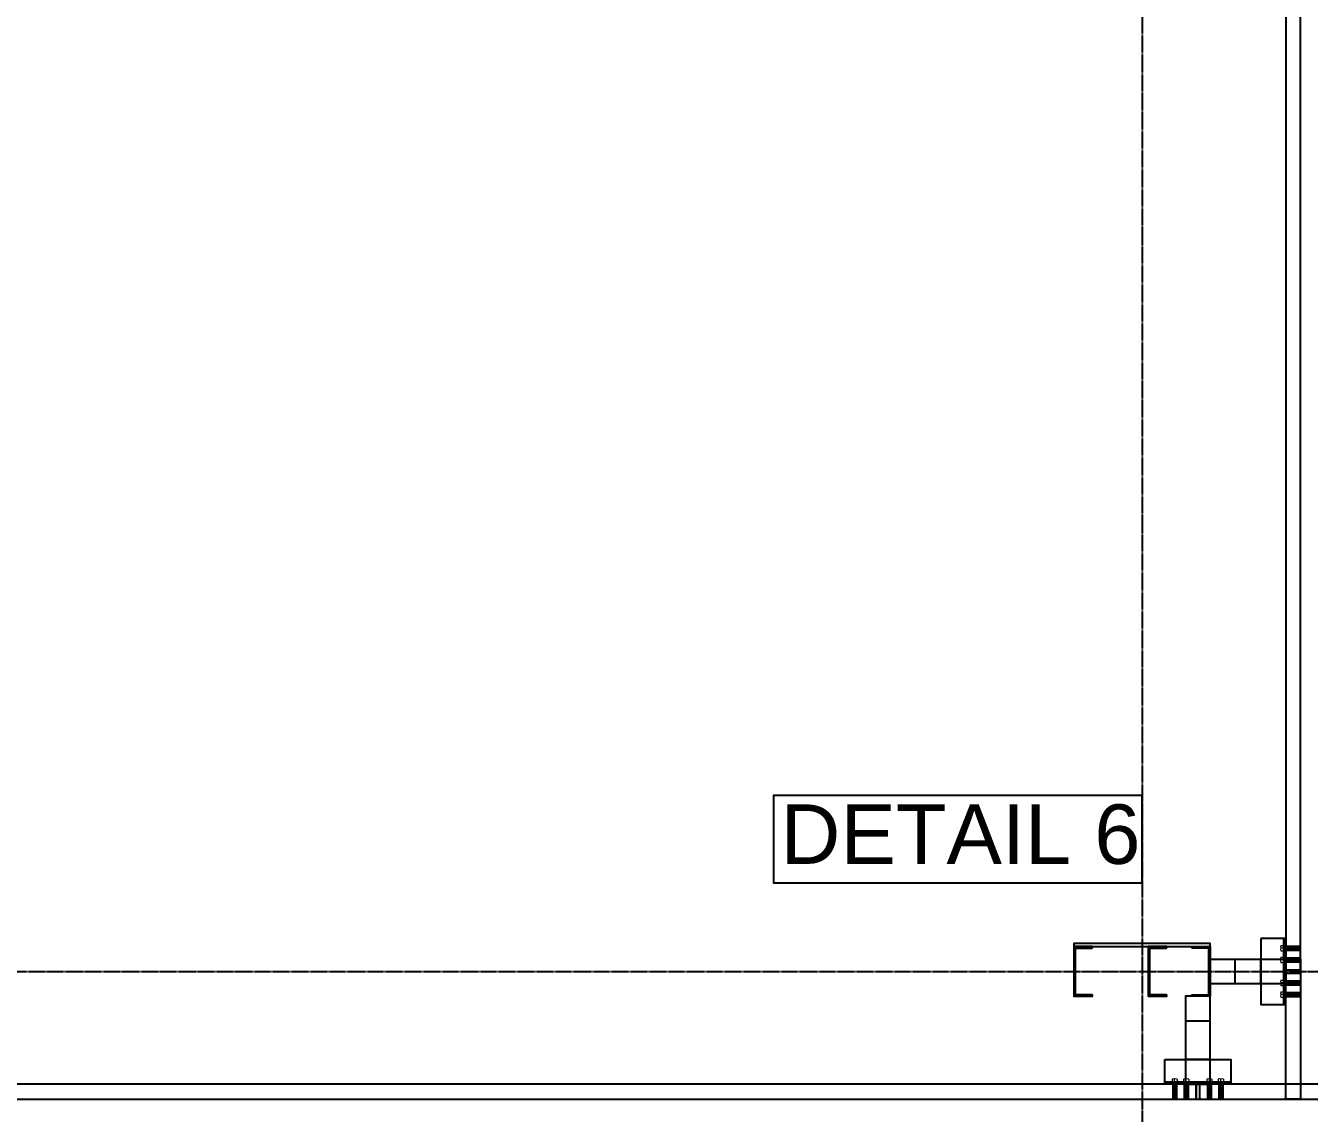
# Model space of a CAD drawing. Header units: millimetres. Extents: x 3470347 to 5996549, y -3470518 to 17149644.
# Drawn here: x 5006496 to 5011676, y 6777180 to 6781568 of the extents above; entities that cross this region are included whole.
import ezdxf
from ezdxf.enums import TextEntityAlignment as Align

# ---------------------------------------------------------------- set-up
doc = ezdxf.new("R2010")
doc.units = ezdxf.units.MM
doc.header["$MEASUREMENT"] = 0
doc.linetypes.add('CENTERX2', pattern=[4, 2.5, -0.5, 0.5, -0.5])
doc.linetypes.add('Continous', pattern=[0])
doc.layers.get('0').update_dxf_attribs({"linetype": 'CONTINUOUS', "lineweight": 25})
doc.layers.add('5', color=3, linetype='CONTINUOUS')
doc.layers.add('lintel', color=2, linetype='CONTINUOUS')
doc.layers.add('6 TEXT', color=7, linetype='CONTINUOUS', lineweight=25)
doc.layers.add('channnel', color=2, linetype='CONTINUOUS', lineweight=15)
doc.layers.add('rFOUNDATION', color=7, linetype='Continous', lineweight=15, true_color=0xd26722)
doc.styles.add('TITLE', font='arial.ttf')

msp = doc.modelspace()

# ---------------------------------------------------------------- hatches: boundary and pattern name
at = {"layer": '6 TEXT', "linetype": 'ByBlock'}
h = msp.add_hatch(color=8, dxfattribs=at)
h.dxf.hatch_style = 1
h.paths.add_polyline_path([(5010732.08, 6777846.67), (5010798.08, 6777846.67, 0.4142136), (5010801.08, 6777849.67), (5010801.08, 6777852.67), (5010726.08, 6777852.67), (5010726.08, 6777652.67), (5010801.08, 6777652.67), (5010801.08, 6777655.67, 0.4142136), (5010798.08, 6777658.67), (5010732.08, 6777658.67)])
h = msp.add_hatch(color=8, dxfattribs=at)
h.dxf.hatch_style = 1
h.paths.add_polyline_path([(5011032.08, 6777846.67), (5011098.08, 6777846.67, 0.4142136), (5011101.08, 6777849.67), (5011101.08, 6777852.67), (5011026.08, 6777852.67), (5011026.08, 6777652.67), (5011101.08, 6777652.67), (5011101.08, 6777655.67, 0.4142136), (5011098.08, 6777658.67), (5011032.08, 6777658.67)])
h = msp.add_hatch(color=8, dxfattribs=at)
h.dxf.hatch_style = 1
h.paths.add_polyline_path([(5011270.08, 6777846.67), (5011204.08, 6777846.67, -0.4142136), (5011201.08, 6777849.67), (5011201.08, 6777852.67), (5011276.08, 6777852.67), (5011276.08, 6777652.67), (5011201.08, 6777652.67), (5011201.08, 6777655.67, -0.4142136), (5011204.08, 6777658.67), (5011270.08, 6777658.67)])
h = msp.add_hatch(color=8, dxfattribs=at)
h.dxf.hatch_style = 1
h.paths.add_polyline_path([(5011270.08, 6777846.67), (5011204.08, 6777846.67, -0.4142136), (5011201.08, 6777849.67), (5011201.08, 6777852.67), (5011276.08, 6777852.67), (5011276.08, 6777652.67), (5011201.08, 6777652.67), (5011201.08, 6777655.67, -0.4142136), (5011204.08, 6777658.67), (5011270.08, 6777658.67)])

# ---------------------------------------------------------------- linework, layer by layer
at = {"color": 3}
for p, q in [((5011573.08, 6777619.34), (5011573.08, 6777886.01)), ((5011359.41, 6777305.67), (5011092.75, 6777305.67))]:
    msp.add_line(p, q, dxfattribs=at)
at = {"color": 8, "linetype": 'ByBlock'}
for p, q in [((5011573.08, 6777854.01), (5011641.08, 6777854.01)), ((5011573.08, 6777846.01), (5011641.08, 6777846.01)), ((5011573.08, 6777838.01), (5011641.08, 6777838.01)), ((5011573.08, 6777807.34), (5011641.08, 6777807.34)), ((5011573.08, 6777799.34), (5011641.08, 6777799.34)), ((5011573.08, 6777799.34), (5011641.08, 6777799.34)), ((5011573.08, 6777791.34), (5011641.08, 6777791.34)), ((5011573.08, 6777714.01), (5011641.08, 6777714.01)), ((5011573.08, 6777706.01), (5011641.08, 6777706.01)), ((5011573.08, 6777706.01), (5011641.08, 6777706.01)), ((5011573.08, 6777698.01), (5011641.08, 6777698.01)), ((5011573.08, 6777667.34), (5011641.08, 6777667.34)), ((5011573.08, 6777659.34), (5011641.08, 6777659.34)), ((5011573.08, 6777651.34), (5011641.08, 6777651.34)), ((5011124.75, 6777305.67), (5011124.75, 6777237.67)), ((5011132.75, 6777305.67), (5011132.75, 6777237.67)), ((5011140.75, 6777305.67), (5011140.75, 6777237.67)), ((5011171.41, 6777305.67), (5011171.41, 6777237.67)), ((5011179.41, 6777305.67), (5011179.41, 6777237.67)), ((5011179.41, 6777305.67), (5011179.41, 6777237.67)), ((5011187.41, 6777305.67), (5011187.41, 6777237.67)), ((5011264.75, 6777305.67), (5011264.75, 6777237.67)), ((5011272.75, 6777305.67), (5011272.75, 6777237.67)), ((5011272.75, 6777305.67), (5011272.75, 6777237.67)), ((5011280.75, 6777305.67), (5011280.75, 6777237.67)), ((5011311.41, 6777305.67), (5011311.41, 6777237.67)), ((5011319.41, 6777305.67), (5011319.41, 6777237.67)), ((5011327.41, 6777305.67), (5011327.41, 6777237.67))]:
    msp.add_line(p, q, dxfattribs=at)
at = {"color": 2}
for p, q in [((5011581.08, 6777759.34), (5011641.08, 6777759.34)), ((5011581.08, 6777759.34), (5011641.08, 6777759.34)), ((5011581.08, 6777746.01), (5011641.08, 6777746.01)), ((5011581.08, 6777746.01), (5011641.08, 6777746.01)), ((5011219.41, 6777297.67), (5011219.41, 6777237.67)), ((5011219.41, 6777297.67), (5011219.41, 6777237.67)), ((5011232.75, 6777297.67), (5011232.75, 6777237.67)), ((5011232.75, 6777297.67), (5011232.75, 6777237.67))]:
    msp.add_line(p, q, dxfattribs=at)
at = {"color": 6, "linetype": 'ByBlock'}
for points in [[(5011641.08, 6781785.01), (5011581.08, 6781785.01), (5011581.08, 6777759.34), (5011641.08, 6777759.34)], [(5011581.08, 6777746.01), (5011641.08, 6777746.01), (5011641.08, 6777237.67), (5011581.08, 6777237.67)], [(5011219.41, 6777297.67), (5005972.75, 6777297.67), (5005972.75, 6777237.67), (5011219.41, 6777237.67)], [(5015809.41, 6777297.67), (5011232.75, 6777297.67), (5011232.75, 6777237.67), (5015809.41, 6777237.67)]]:
    msp.add_lwpolyline(points, close=True, dxfattribs=at)
at = {"color": 3}
for points in [[(5011481.08, 6777886.01), (5011481.08, 6777619.34), (5011581.08, 6777619.34), (5011581.08, 6777886.01)], [(5011376.08, 6777702.67), (5011276.08, 6777702.67), (5011276.08, 6777802.67), (5011376.08, 6777802.67)], [(5011581.08, 6777702.67), (5011481.08, 6777702.67), (5011481.08, 6777802.67), (5011581.08, 6777802.67)], [(5011276.08, 6777552.67), (5011276.08, 6777652.67), (5011176.08, 6777652.67), (5011176.08, 6777552.67)], [(5011092.75, 6777397.67), (5011359.41, 6777397.67), (5011359.41, 6777297.67), (5011092.75, 6777297.67)], [(5011276.08, 6777297.67), (5011276.08, 6777397.67), (5011176.08, 6777397.67), (5011176.08, 6777297.67)]]:
    msp.add_lwpolyline(points, close=True, dxfattribs=at)
at = {"layer": '6 TEXT', "color": 8, "linetype": 'CENTERX2', "ltscale": 0.5}
msp.add_line((5011001.08, 6817657.4), (5011001.08, 6774264.13), dxfattribs=at)
at = {"layer": '6 TEXT', "color": 6, "linetype": 'ByBlock'}
for points in [[(5010801.08, 6777849.67), (5010801.08, 6777852.67), (5010726.08, 6777852.67), (5010726.08, 6777652.67), (5010801.08, 6777652.67), (5010801.08, 6777655.67, 0.4142136), (5010798.08, 6777658.67), (5010732.08, 6777658.67), (5010732.08, 6777846.67), (5010798.08, 6777846.67, 0.4142136)], [(5011101.08, 6777849.67), (5011101.08, 6777852.67), (5011026.08, 6777852.67), (5011026.08, 6777652.67), (5011101.08, 6777652.67), (5011101.08, 6777655.67, 0.4142136), (5011098.08, 6777658.67), (5011032.08, 6777658.67), (5011032.08, 6777846.67), (5011098.08, 6777846.67, 0.4142136)], [(5011201.08, 6777849.67), (5011201.08, 6777852.67), (5011276.08, 6777852.67), (5011276.08, 6777652.67), (5011201.08, 6777652.67), (5011201.08, 6777655.67, -0.4142136), (5011204.08, 6777658.67), (5011270.08, 6777658.67), (5011270.08, 6777846.67), (5011204.08, 6777846.67, -0.4142136)], [(5011201.08, 6777849.67), (5011201.08, 6777852.67), (5011276.08, 6777852.67), (5011276.08, 6777652.67), (5011201.08, 6777652.67), (5011201.08, 6777655.67, -0.4142136), (5011204.08, 6777658.67), (5011270.08, 6777658.67), (5011270.08, 6777846.67), (5011204.08, 6777846.67, -0.4142136)]]:
    msp.add_lwpolyline(points, format="xyb", close=True, dxfattribs=at)
at = {"layer": '6 TEXT', "color": 8, "linetype": 'CENTERX2', "ltscale": 0.5}
msp.add_lwpolyline([(4982503.56, 6777752.67), (5022418.94, 6777752.67)], dxfattribs=at)
at = {"layer": 'channnel', "color": 8, "linetype": 'ByBlock'}
for p, q in [((5011560.76, 6777856.67), (5011573.08, 6777856.67)), ((5011573.08, 6777856.67), (5011573.08, 6777835.34)), ((5011573.08, 6777846.01), (5011560.76, 6777846.01)), ((5011560.76, 6777835.34), (5011573.08, 6777835.34)), ((5011560.76, 6777810.01), (5011573.08, 6777810.01)), ((5011573.08, 6777854.01), (5011641.08, 6777854.01)), ((5011573.08, 6777838.01), (5011641.08, 6777838.01)), ((5011573.08, 6777810.01), (5011573.08, 6777788.67)), ((5011573.08, 6777807.34), (5011641.08, 6777807.34)), ((5011587.48, 6777838.01), (5011587.48, 6777854.01)), ((5011587.48, 6777791.34), (5011587.48, 6777807.34)), ((5011641.08, 6777854.01), (5011641.08, 6777838.01)), ((5011641.08, 6777807.34), (5011641.08, 6777791.34)), ((5011573.08, 6777799.34), (5011560.76, 6777799.34)), ((5011560.76, 6777788.67), (5011573.08, 6777788.67)), ((5011573.08, 6777791.34), (5011641.08, 6777791.34)), ((5011560.76, 6777716.67), (5011573.08, 6777716.67)), ((5011573.08, 6777706.01), (5011560.76, 6777706.01)), ((5011573.08, 6777695.34), (5011573.08, 6777716.67)), ((5011573.08, 6777714.01), (5011641.08, 6777714.01)), ((5011587.48, 6777714.01), (5011587.48, 6777698.01)), ((5011641.08, 6777698.01), (5011641.08, 6777714.01)), ((5011560.76, 6777695.34), (5011573.08, 6777695.34)), ((5011560.76, 6777670.01), (5011573.08, 6777670.01)), ((5011573.08, 6777659.34), (5011560.76, 6777659.34)), ((5011573.08, 6777698.01), (5011641.08, 6777698.01)), ((5011573.08, 6777648.67), (5011573.08, 6777670.01)), ((5011573.08, 6777667.34), (5011641.08, 6777667.34)), ((5011573.08, 6777651.34), (5011641.08, 6777651.34)), ((5011587.48, 6777667.34), (5011587.48, 6777651.34)), ((5011641.08, 6777651.34), (5011641.08, 6777667.34)), ((5011560.76, 6777648.67), (5011573.08, 6777648.67)), ((5011122.08, 6777317.99), (5011122.08, 6777305.67)), ((5011122.08, 6777305.67), (5011143.41, 6777305.67)), ((5011124.75, 6777305.67), (5011124.75, 6777237.67)), ((5011140.75, 6777291.27), (5011124.75, 6777291.27)), ((5011132.75, 6777305.67), (5011132.75, 6777317.99)), ((5011140.75, 6777305.67), (5011140.75, 6777237.67)), ((5011143.41, 6777317.99), (5011143.41, 6777305.67)), ((5011168.75, 6777317.99), (5011168.75, 6777305.67)), ((5011168.75, 6777305.67), (5011190.08, 6777305.67)), ((5011171.41, 6777305.67), (5011171.41, 6777237.67)), ((5011187.41, 6777291.27), (5011171.41, 6777291.27)), ((5011179.41, 6777305.67), (5011179.41, 6777317.99)), ((5011187.41, 6777305.67), (5011187.41, 6777237.67)), ((5011190.08, 6777317.99), (5011190.08, 6777305.67)), ((5011262.08, 6777317.99), (5011262.08, 6777305.67)), ((5011283.41, 6777305.67), (5011262.08, 6777305.67)), ((5011264.75, 6777305.67), (5011264.75, 6777237.67)), ((5011264.75, 6777291.27), (5011280.75, 6777291.27)), ((5011272.75, 6777305.67), (5011272.75, 6777317.99)), ((5011280.75, 6777305.67), (5011280.75, 6777237.67)), ((5011283.41, 6777317.99), (5011283.41, 6777305.67)), ((5011308.75, 6777317.99), (5011308.75, 6777305.67)), ((5011330.08, 6777305.67), (5011308.75, 6777305.67)), ((5011311.41, 6777305.67), (5011311.41, 6777237.67)), ((5011311.41, 6777291.27), (5011327.41, 6777291.27)), ((5011319.41, 6777305.67), (5011319.41, 6777317.99)), ((5011327.41, 6777305.67), (5011327.41, 6777237.67)), ((5011330.08, 6777317.99), (5011330.08, 6777305.67)), ((5011124.75, 6777237.67), (5011140.75, 6777237.67)), ((5011171.41, 6777237.67), (5011187.41, 6777237.67)), ((5011280.75, 6777237.67), (5011264.75, 6777237.67)), ((5011327.41, 6777237.67), (5011311.41, 6777237.67))]:
    msp.add_line(p, q, dxfattribs=at)
at = {"layer": 'channnel', "color": 8, "linetype": 'Continuous'}
for p, q in [((5011586.82, 6777853.76), (5011586.94, 6777854.01)), ((5011586.82, 6777807.09), (5011586.94, 6777807.34)), ((5011587.48, 6777838.9), (5011594.52, 6777854.01)), ((5011587.48, 6777845.41), (5011591.49, 6777854.01)), ((5011587.48, 6777851.91), (5011588.45, 6777854.01)), ((5011587.48, 6777842.15), (5011592.73, 6777853.43)), ((5011587.48, 6777848.66), (5011589.7, 6777853.43)), ((5011587.48, 6777792.23), (5011594.52, 6777807.34)), ((5011587.48, 6777798.74), (5011591.49, 6777807.34)), ((5011587.48, 6777805.25), (5011588.45, 6777807.34)), ((5011587.48, 6777795.49), (5011592.73, 6777806.76)), ((5011587.48, 6777801.99), (5011589.7, 6777806.76)), ((5011588.85, 6777838.59), (5011595.77, 6777853.43)), ((5011588.85, 6777791.92), (5011595.77, 6777806.76)), ((5011589.86, 6777853.76), (5011589.97, 6777854.01)), ((5011589.86, 6777807.09), (5011589.97, 6777807.34)), ((5011590.1, 6777838.01), (5011597.56, 6777854.01)), ((5011590.1, 6777791.34), (5011597.56, 6777807.34)), ((5011591.88, 6777838.59), (5011598.8, 6777853.43)), ((5011591.88, 6777791.92), (5011598.8, 6777806.76)), ((5011592.89, 6777853.76), (5011593.01, 6777854.01)), ((5011592.89, 6777807.09), (5011593.01, 6777807.34)), ((5011593.13, 6777838.01), (5011600.59, 6777854.01)), ((5011593.13, 6777791.34), (5011600.59, 6777807.34)), ((5011594.92, 6777838.59), (5011601.84, 6777853.43)), ((5011594.92, 6777791.92), (5011601.84, 6777806.76)), ((5011595.92, 6777853.76), (5011596.04, 6777854.01)), ((5011595.92, 6777807.09), (5011596.04, 6777807.34)), ((5011596.16, 6777838.01), (5011603.63, 6777854.01)), ((5011596.16, 6777791.34), (5011603.63, 6777807.34)), ((5011597.95, 6777838.59), (5011604.87, 6777853.43)), ((5011597.95, 6777791.92), (5011604.87, 6777806.76)), ((5011598.96, 6777853.76), (5011599.07, 6777854.01)), ((5011598.96, 6777807.09), (5011599.07, 6777807.34)), ((5011599.2, 6777838.01), (5011606.66, 6777854.01)), ((5011599.2, 6777791.34), (5011606.66, 6777807.34)), ((5011600.99, 6777838.59), (5011607.91, 6777853.43)), ((5011600.99, 6777791.92), (5011607.91, 6777806.76)), ((5011601.99, 6777853.76), (5011602.11, 6777854.01)), ((5011601.99, 6777807.09), (5011602.11, 6777807.34)), ((5011602.23, 6777838.01), (5011609.69, 6777854.01)), ((5011602.23, 6777791.34), (5011609.69, 6777807.34)), ((5011604.02, 6777838.59), (5011604.27, 6777853.43)), ((5011604.02, 6777791.92), (5011604.27, 6777806.76)), ((5011604.67, 6777838.01), (5011612.13, 6777854.01)), ((5011604.67, 6777791.34), (5011612.13, 6777807.34)), ((5011605.27, 6777838.01), (5011606.06, 6777854.01)), ((5011605.27, 6777791.34), (5011606.06, 6777807.34)), ((5011606.46, 6777838.59), (5011613.38, 6777853.43)), ((5011606.46, 6777791.92), (5011613.38, 6777806.76)), ((5011607.06, 6777838.59), (5011607.31, 6777853.43)), ((5011607.06, 6777791.92), (5011607.31, 6777806.76)), ((5011607.7, 6777838.01), (5011615.16, 6777854.01)), ((5011607.7, 6777791.34), (5011615.16, 6777807.34)), ((5011608.3, 6777838.01), (5011609.1, 6777854.01)), ((5011608.3, 6777791.34), (5011609.1, 6777807.34)), ((5011609.49, 6777838.59), (5011616.41, 6777853.43)), ((5011609.49, 6777791.92), (5011616.41, 6777806.76)), ((5011610.09, 6777838.59), (5011610.34, 6777853.43)), ((5011610.09, 6777791.92), (5011610.34, 6777806.76)), ((5011610.74, 6777838.01), (5011618.2, 6777854.01)), ((5011610.74, 6777791.34), (5011618.2, 6777807.34)), ((5011612.53, 6777838.59), (5011619.44, 6777853.43)), ((5011612.53, 6777791.92), (5011619.44, 6777806.76)), ((5011613.77, 6777838.01), (5011621.23, 6777854.01)), ((5011613.77, 6777791.34), (5011621.23, 6777807.34)), ((5011615.56, 6777838.59), (5011622.48, 6777853.43)), ((5011615.56, 6777791.92), (5011622.48, 6777806.76)), ((5011616.81, 6777838.01), (5011624.27, 6777854.01)), ((5011616.81, 6777791.34), (5011624.27, 6777807.34)), ((5011618.59, 6777838.59), (5011625.51, 6777853.43)), ((5011618.59, 6777791.92), (5011625.51, 6777806.76)), ((5011619.84, 6777838.01), (5011627.3, 6777854.01)), ((5011619.84, 6777791.34), (5011627.3, 6777807.34)), ((5011621.63, 6777838.59), (5011628.55, 6777853.43)), ((5011621.63, 6777791.92), (5011628.55, 6777806.76)), ((5011622.87, 6777838.01), (5011630.34, 6777854.01)), ((5011622.87, 6777791.34), (5011630.34, 6777807.34)), ((5011624.66, 6777838.59), (5011631.58, 6777853.43)), ((5011624.66, 6777791.92), (5011631.58, 6777806.76)), ((5011625.91, 6777838.01), (5011633.37, 6777854.01)), ((5011625.91, 6777791.34), (5011633.37, 6777807.34)), ((5011627.43, 6777838.01), (5011634.62, 6777853.43)), ((5011627.43, 6777791.34), (5011634.62, 6777806.76)), ((5011629.21, 6777838.59), (5011636.4, 6777854.01)), ((5011629.21, 6777791.92), (5011636.4, 6777807.34)), ((5011630.46, 6777838.01), (5011637.65, 6777853.43)), ((5011630.46, 6777791.34), (5011637.65, 6777806.76)), ((5011632.25, 6777838.59), (5011639.44, 6777854.01)), ((5011632.25, 6777791.92), (5011639.44, 6777807.34)), ((5011633.49, 6777838.01), (5011640.68, 6777853.43)), ((5011633.49, 6777791.34), (5011640.68, 6777806.76)), ((5011635.28, 6777838.59), (5011641.08, 6777851.02)), ((5011636.53, 6777838.01), (5011641.08, 6777847.76)), ((5011638.32, 6777838.59), (5011641.08, 6777844.51)), ((5011639.56, 6777838.01), (5011641.08, 6777841.26)), ((5011635.28, 6777791.92), (5011641.08, 6777804.35)), ((5011636.53, 6777791.34), (5011641.08, 6777801.1)), ((5011638.32, 6777791.92), (5011641.08, 6777797.84)), ((5011639.56, 6777791.34), (5011641.08, 6777794.59)), ((5011587.48, 6777713.11), (5011594.52, 6777698.01)), ((5011587.48, 6777709.86), (5011592.73, 6777698.59)), ((5011587.48, 6777706.61), (5011591.49, 6777698.01)), ((5011587.48, 6777703.35), (5011589.7, 6777698.59)), ((5011588.85, 6777713.43), (5011595.77, 6777698.59)), ((5011590.1, 6777714.01), (5011597.56, 6777698.01)), ((5011591.88, 6777713.43), (5011598.8, 6777698.59)), ((5011593.13, 6777714.01), (5011600.59, 6777698.01)), ((5011594.92, 6777713.43), (5011601.84, 6777698.59)), ((5011596.16, 6777714.01), (5011603.63, 6777698.01)), ((5011597.95, 6777713.43), (5011604.87, 6777698.59)), ((5011599.2, 6777714.01), (5011606.66, 6777698.01)), ((5011600.99, 6777713.43), (5011607.91, 6777698.59)), ((5011602.23, 6777714.01), (5011609.69, 6777698.01)), ((5011604.02, 6777713.43), (5011604.27, 6777698.59)), ((5011604.67, 6777714.01), (5011612.13, 6777698.01)), ((5011605.27, 6777714.01), (5011606.06, 6777698.01)), ((5011606.46, 6777713.43), (5011613.38, 6777698.59)), ((5011607.06, 6777713.43), (5011607.31, 6777698.59)), ((5011607.7, 6777714.01), (5011615.16, 6777698.01)), ((5011608.3, 6777714.01), (5011609.1, 6777698.01)), ((5011609.49, 6777713.43), (5011616.41, 6777698.59)), ((5011610.09, 6777713.43), (5011610.34, 6777698.59)), ((5011610.74, 6777714.01), (5011618.2, 6777698.01)), ((5011612.53, 6777713.43), (5011619.44, 6777698.59)), ((5011613.77, 6777714.01), (5011621.23, 6777698.01)), ((5011615.56, 6777713.43), (5011622.48, 6777698.59)), ((5011616.81, 6777714.01), (5011624.27, 6777698.01)), ((5011618.59, 6777713.43), (5011625.51, 6777698.59)), ((5011619.84, 6777714.01), (5011627.3, 6777698.01)), ((5011621.63, 6777713.43), (5011628.55, 6777698.59)), ((5011622.87, 6777714.01), (5011630.34, 6777698.01)), ((5011624.66, 6777713.43), (5011631.58, 6777698.59)), ((5011625.91, 6777714.01), (5011633.37, 6777698.01)), ((5011627.43, 6777714.01), (5011634.62, 6777698.59)), ((5011629.21, 6777713.43), (5011636.4, 6777698.01)), ((5011630.46, 6777714.01), (5011637.65, 6777698.59)), ((5011632.25, 6777713.43), (5011639.44, 6777698.01)), ((5011633.49, 6777714.01), (5011640.68, 6777698.59)), ((5011635.28, 6777713.43), (5011641.08, 6777701)), ((5011636.53, 6777714.01), (5011641.08, 6777704.25)), ((5011638.32, 6777713.43), (5011641.08, 6777707.5)), ((5011639.56, 6777714.01), (5011641.08, 6777710.76)), ((5011586.82, 6777698.26), (5011586.94, 6777698.01)), ((5011586.82, 6777651.59), (5011586.94, 6777651.34)), ((5011587.48, 6777700.1), (5011588.45, 6777698.01)), ((5011587.48, 6777666.45), (5011594.52, 6777651.34)), ((5011587.48, 6777663.19), (5011592.73, 6777651.92)), ((5011587.48, 6777659.94), (5011591.49, 6777651.34)), ((5011587.48, 6777656.69), (5011589.7, 6777651.92)), ((5011587.48, 6777653.43), (5011588.45, 6777651.34)), ((5011588.85, 6777666.76), (5011595.77, 6777651.92)), ((5011589.86, 6777698.26), (5011589.97, 6777698.01)), ((5011589.86, 6777651.59), (5011589.97, 6777651.34)), ((5011590.1, 6777667.34), (5011597.56, 6777651.34)), ((5011591.88, 6777666.76), (5011598.8, 6777651.92)), ((5011592.89, 6777698.26), (5011593.01, 6777698.01)), ((5011592.89, 6777651.59), (5011593.01, 6777651.34)), ((5011593.13, 6777667.34), (5011600.59, 6777651.34)), ((5011594.92, 6777666.76), (5011601.84, 6777651.92)), ((5011595.92, 6777698.26), (5011596.04, 6777698.01)), ((5011595.92, 6777651.59), (5011596.04, 6777651.34)), ((5011596.16, 6777667.34), (5011603.63, 6777651.34)), ((5011597.95, 6777666.76), (5011604.87, 6777651.92)), ((5011598.96, 6777698.26), (5011599.07, 6777698.01)), ((5011598.96, 6777651.59), (5011599.07, 6777651.34)), ((5011599.2, 6777667.34), (5011606.66, 6777651.34)), ((5011600.99, 6777666.76), (5011607.91, 6777651.92)), ((5011601.99, 6777698.26), (5011602.11, 6777698.01)), ((5011601.99, 6777651.59), (5011602.11, 6777651.34)), ((5011602.23, 6777667.34), (5011609.69, 6777651.34)), ((5011604.02, 6777666.76), (5011604.27, 6777651.92)), ((5011604.67, 6777667.34), (5011612.13, 6777651.34)), ((5011605.27, 6777667.34), (5011606.06, 6777651.34)), ((5011606.46, 6777666.76), (5011613.38, 6777651.92)), ((5011607.06, 6777666.76), (5011607.31, 6777651.92)), ((5011607.7, 6777667.34), (5011615.16, 6777651.34)), ((5011608.3, 6777667.34), (5011609.1, 6777651.34)), ((5011609.49, 6777666.76), (5011616.41, 6777651.92)), ((5011610.09, 6777666.76), (5011610.34, 6777651.92)), ((5011610.74, 6777667.34), (5011618.2, 6777651.34)), ((5011612.53, 6777666.76), (5011619.44, 6777651.92)), ((5011613.77, 6777667.34), (5011621.23, 6777651.34)), ((5011615.56, 6777666.76), (5011622.48, 6777651.92)), ((5011616.81, 6777667.34), (5011624.27, 6777651.34)), ((5011618.59, 6777666.76), (5011625.51, 6777651.92)), ((5011619.84, 6777667.34), (5011627.3, 6777651.34)), ((5011621.63, 6777666.76), (5011628.55, 6777651.92)), ((5011622.87, 6777667.34), (5011630.34, 6777651.34)), ((5011624.66, 6777666.76), (5011631.58, 6777651.92)), ((5011625.91, 6777667.34), (5011633.37, 6777651.34)), ((5011627.43, 6777667.34), (5011634.62, 6777651.92)), ((5011629.21, 6777666.76), (5011636.4, 6777651.34)), ((5011630.46, 6777667.34), (5011637.65, 6777651.92)), ((5011632.25, 6777666.76), (5011639.44, 6777651.34)), ((5011633.49, 6777667.34), (5011640.68, 6777651.92)), ((5011635.28, 6777666.76), (5011641.08, 6777654.33)), ((5011636.53, 6777667.34), (5011641.08, 6777657.58)), ((5011638.32, 6777666.76), (5011641.08, 6777660.84)), ((5011639.56, 6777667.34), (5011641.08, 6777664.09)), ((5011124.99, 6777291.93), (5011124.75, 6777291.82)), ((5011139.85, 6777291.27), (5011124.75, 6777284.23)), ((5011133.35, 6777291.27), (5011124.75, 6777287.26)), ((5011126.84, 6777291.27), (5011124.75, 6777290.3)), ((5011124.99, 6777288.9), (5011124.75, 6777288.78)), ((5011140.75, 6777288.66), (5011124.75, 6777281.2)), ((5011136.6, 6777291.27), (5011125.33, 6777286.02)), ((5011130.09, 6777291.27), (5011125.33, 6777289.05)), ((5011140.16, 6777289.9), (5011125.33, 6777282.98)), ((5011140.16, 6777286.87), (5011125.33, 6777279.95)), ((5011171.66, 6777291.93), (5011171.41, 6777291.82)), ((5011186.52, 6777291.27), (5011171.41, 6777284.23)), ((5011180.01, 6777291.27), (5011171.41, 6777287.26)), ((5011173.51, 6777291.27), (5011171.41, 6777290.3)), ((5011171.66, 6777288.9), (5011171.41, 6777288.78)), ((5011187.41, 6777288.66), (5011171.41, 6777281.2)), ((5011183.27, 6777291.27), (5011171.99, 6777286.02)), ((5011176.76, 6777291.27), (5011171.99, 6777289.05)), ((5011186.83, 6777289.9), (5011171.99, 6777282.98)), ((5011186.83, 6777286.87), (5011171.99, 6777279.95)), ((5011264.75, 6777288.66), (5011280.75, 6777281.2)), ((5011265.33, 6777289.9), (5011280.16, 6777282.98)), ((5011265.33, 6777286.87), (5011280.16, 6777279.95)), ((5011265.64, 6777291.27), (5011280.75, 6777284.23)), ((5011268.89, 6777291.27), (5011280.16, 6777286.02)), ((5011272.15, 6777291.27), (5011280.75, 6777287.26)), ((5011275.4, 6777291.27), (5011280.16, 6777289.05)), ((5011278.65, 6777291.27), (5011280.75, 6777290.3)), ((5011280.5, 6777291.93), (5011280.75, 6777291.82)), ((5011280.5, 6777288.9), (5011280.75, 6777288.78)), ((5011311.41, 6777288.66), (5011327.41, 6777281.2)), ((5011311.99, 6777289.9), (5011326.83, 6777282.98)), ((5011311.99, 6777286.87), (5011326.83, 6777279.95)), ((5011312.3, 6777291.27), (5011327.41, 6777284.23)), ((5011315.56, 6777291.27), (5011326.83, 6777286.02)), ((5011318.81, 6777291.27), (5011327.41, 6777287.26)), ((5011322.07, 6777291.27), (5011326.83, 6777289.05)), ((5011325.32, 6777291.27), (5011327.41, 6777290.3)), ((5011327.16, 6777291.93), (5011327.41, 6777291.82)), ((5011327.16, 6777288.9), (5011327.41, 6777288.78)), ((5011124.99, 6777285.86), (5011124.75, 6777285.75)), ((5011140.75, 6777285.62), (5011124.75, 6777278.16)), ((5011124.99, 6777282.83), (5011124.75, 6777282.71)), ((5011140.75, 6777282.59), (5011124.75, 6777275.13)), ((5011124.99, 6777279.79), (5011124.75, 6777279.68)), ((5011140.75, 6777279.55), (5011124.75, 6777272.09)), ((5011124.99, 6777276.76), (5011124.75, 6777276.64)), ((5011140.75, 6777276.52), (5011124.75, 6777269.06)), ((5011140.75, 6777274.08), (5011124.75, 6777266.62)), ((5011140.75, 6777273.49), (5011124.75, 6777272.69)), ((5011140.75, 6777271.05), (5011124.75, 6777263.59)), ((5011140.75, 6777270.45), (5011124.75, 6777269.66)), ((5011140.75, 6777268.01), (5011124.75, 6777260.55)), ((5011140.75, 6777264.98), (5011124.75, 6777257.52)), ((5011140.75, 6777261.95), (5011124.75, 6777254.49)), ((5011140.75, 6777258.91), (5011124.75, 6777251.45)), ((5011140.75, 6777255.88), (5011124.75, 6777248.42)), ((5011140.75, 6777252.84), (5011124.75, 6777245.38)), ((5011140.16, 6777249.54), (5011124.75, 6777242.35)), ((5011140.16, 6777246.5), (5011124.75, 6777239.31)), ((5011140.16, 6777283.83), (5011125.33, 6777276.92)), ((5011140.16, 6777280.8), (5011125.33, 6777273.88)), ((5011140.16, 6777277.77), (5011125.33, 6777270.85)), ((5011140.16, 6777274.73), (5011125.33, 6777274.48)), ((5011140.16, 6777272.3), (5011125.33, 6777265.38)), ((5011140.16, 6777271.7), (5011125.33, 6777271.44)), ((5011140.16, 6777269.26), (5011125.33, 6777262.34)), ((5011140.16, 6777268.66), (5011125.33, 6777268.41)), ((5011140.16, 6777266.23), (5011125.33, 6777259.31)), ((5011140.16, 6777263.19), (5011125.33, 6777256.27)), ((5011140.16, 6777260.16), (5011125.33, 6777253.24)), ((5011140.16, 6777257.12), (5011125.33, 6777250.2)), ((5011140.16, 6777254.09), (5011125.33, 6777247.17)), ((5011140.75, 6777251.33), (5011125.33, 6777244.14)), ((5011140.75, 6777248.29), (5011125.33, 6777241.1)), ((5011140.75, 6777245.26), (5011125.33, 6777238.07)), ((5011140.16, 6777243.47), (5011127.74, 6777237.67)), ((5011140.75, 6777242.22), (5011130.99, 6777237.67)), ((5011140.16, 6777240.44), (5011134.24, 6777237.67)), ((5011140.75, 6777239.19), (5011137.5, 6777237.67)), ((5011171.66, 6777285.86), (5011171.41, 6777285.75)), ((5011187.41, 6777285.62), (5011171.41, 6777278.16)), ((5011171.66, 6777282.83), (5011171.41, 6777282.71)), ((5011187.41, 6777282.59), (5011171.41, 6777275.13)), ((5011171.66, 6777279.79), (5011171.41, 6777279.68)), ((5011187.41, 6777279.55), (5011171.41, 6777272.09)), ((5011171.66, 6777276.76), (5011171.41, 6777276.64)), ((5011187.41, 6777276.52), (5011171.41, 6777269.06)), ((5011187.41, 6777274.08), (5011171.41, 6777266.62)), ((5011187.41, 6777273.49), (5011171.41, 6777272.69)), ((5011187.41, 6777271.05), (5011171.41, 6777263.59)), ((5011187.41, 6777270.45), (5011171.41, 6777269.66)), ((5011187.41, 6777268.01), (5011171.41, 6777260.55)), ((5011187.41, 6777264.98), (5011171.41, 6777257.52)), ((5011187.41, 6777261.95), (5011171.41, 6777254.49)), ((5011187.41, 6777258.91), (5011171.41, 6777251.45)), ((5011187.41, 6777255.88), (5011171.41, 6777248.42)), ((5011187.41, 6777252.84), (5011171.41, 6777245.38)), ((5011186.83, 6777249.54), (5011171.41, 6777242.35)), ((5011186.83, 6777246.5), (5011171.41, 6777239.31)), ((5011186.83, 6777283.83), (5011171.99, 6777276.92)), ((5011186.83, 6777280.8), (5011171.99, 6777273.88)), ((5011186.83, 6777277.77), (5011171.99, 6777270.85)), ((5011186.83, 6777274.73), (5011171.99, 6777274.48)), ((5011186.83, 6777272.3), (5011171.99, 6777265.38)), ((5011186.83, 6777271.7), (5011171.99, 6777271.44)), ((5011186.83, 6777269.26), (5011171.99, 6777262.34)), ((5011186.83, 6777268.66), (5011171.99, 6777268.41)), ((5011186.83, 6777266.23), (5011171.99, 6777259.31)), ((5011186.83, 6777263.19), (5011171.99, 6777256.27)), ((5011186.83, 6777260.16), (5011171.99, 6777253.24)), ((5011186.83, 6777257.12), (5011171.99, 6777250.2)), ((5011186.83, 6777254.09), (5011171.99, 6777247.17)), ((5011187.41, 6777251.33), (5011171.99, 6777244.14)), ((5011187.41, 6777248.29), (5011171.99, 6777241.1)), ((5011187.41, 6777245.26), (5011171.99, 6777238.07)), ((5011186.83, 6777243.47), (5011174.4, 6777237.67)), ((5011187.41, 6777242.22), (5011177.66, 6777237.67)), ((5011186.83, 6777240.44), (5011180.91, 6777237.67)), ((5011187.41, 6777239.19), (5011184.16, 6777237.67)), ((5011264.75, 6777285.62), (5011280.75, 6777278.16)), ((5011264.75, 6777282.59), (5011280.75, 6777275.13)), ((5011264.75, 6777279.55), (5011280.75, 6777272.09)), ((5011264.75, 6777276.52), (5011280.75, 6777269.06)), ((5011264.75, 6777274.08), (5011280.75, 6777266.62)), ((5011264.75, 6777273.49), (5011280.75, 6777272.69)), ((5011264.75, 6777271.05), (5011280.75, 6777263.59)), ((5011264.75, 6777270.45), (5011280.75, 6777269.66)), ((5011264.75, 6777268.01), (5011280.75, 6777260.55)), ((5011264.75, 6777264.98), (5011280.75, 6777257.52)), ((5011264.75, 6777261.95), (5011280.75, 6777254.49)), ((5011264.75, 6777258.91), (5011280.75, 6777251.45)), ((5011264.75, 6777255.88), (5011280.75, 6777248.42)), ((5011264.75, 6777252.84), (5011280.75, 6777245.38)), ((5011264.75, 6777251.33), (5011280.16, 6777244.14)), ((5011264.75, 6777248.29), (5011280.16, 6777241.1)), ((5011264.75, 6777245.26), (5011280.16, 6777238.07)), ((5011264.75, 6777242.22), (5011274.5, 6777237.67)), ((5011264.75, 6777239.19), (5011268, 6777237.67)), ((5011265.33, 6777283.83), (5011280.16, 6777276.92)), ((5011265.33, 6777280.8), (5011280.16, 6777273.88)), ((5011265.33, 6777277.77), (5011280.16, 6777270.85)), ((5011265.33, 6777274.73), (5011280.16, 6777274.48)), ((5011265.33, 6777272.3), (5011280.16, 6777265.38)), ((5011265.33, 6777271.7), (5011280.16, 6777271.44)), ((5011265.33, 6777269.26), (5011280.16, 6777262.34)), ((5011265.33, 6777268.66), (5011280.16, 6777268.41)), ((5011265.33, 6777266.23), (5011280.16, 6777259.31)), ((5011265.33, 6777263.19), (5011280.16, 6777256.27)), ((5011265.33, 6777260.16), (5011280.16, 6777253.24)), ((5011265.33, 6777257.12), (5011280.16, 6777250.2)), ((5011265.33, 6777254.09), (5011280.16, 6777247.17)), ((5011265.33, 6777249.54), (5011280.75, 6777242.35)), ((5011265.33, 6777246.5), (5011280.75, 6777239.31)), ((5011265.33, 6777243.47), (5011277.76, 6777237.67)), ((5011265.33, 6777240.44), (5011271.25, 6777237.67)), ((5011280.5, 6777285.86), (5011280.75, 6777285.75)), ((5011280.5, 6777282.83), (5011280.75, 6777282.71)), ((5011280.5, 6777279.79), (5011280.75, 6777279.68)), ((5011280.5, 6777276.76), (5011280.75, 6777276.64)), ((5011311.41, 6777285.62), (5011327.41, 6777278.16)), ((5011311.41, 6777282.59), (5011327.41, 6777275.13)), ((5011311.41, 6777279.55), (5011327.41, 6777272.09)), ((5011311.41, 6777276.52), (5011327.41, 6777269.06)), ((5011311.41, 6777274.08), (5011327.41, 6777266.62)), ((5011311.41, 6777273.49), (5011327.41, 6777272.69)), ((5011311.41, 6777271.05), (5011327.41, 6777263.59)), ((5011311.41, 6777270.45), (5011327.41, 6777269.66)), ((5011311.41, 6777268.01), (5011327.41, 6777260.55)), ((5011311.41, 6777264.98), (5011327.41, 6777257.52)), ((5011311.41, 6777261.95), (5011327.41, 6777254.49)), ((5011311.41, 6777258.91), (5011327.41, 6777251.45)), ((5011311.41, 6777255.88), (5011327.41, 6777248.42)), ((5011311.41, 6777252.84), (5011327.41, 6777245.38)), ((5011311.41, 6777251.33), (5011326.83, 6777244.14)), ((5011311.41, 6777248.29), (5011326.83, 6777241.1)), ((5011311.41, 6777245.26), (5011326.83, 6777238.07)), ((5011311.41, 6777242.22), (5011321.17, 6777237.67)), ((5011311.41, 6777239.19), (5011314.66, 6777237.67)), ((5011311.99, 6777283.83), (5011326.83, 6777276.92)), ((5011311.99, 6777280.8), (5011326.83, 6777273.88)), ((5011311.99, 6777277.77), (5011326.83, 6777270.85)), ((5011311.99, 6777274.73), (5011326.83, 6777274.48)), ((5011311.99, 6777272.3), (5011326.83, 6777265.38)), ((5011311.99, 6777271.7), (5011326.83, 6777271.44)), ((5011311.99, 6777269.26), (5011326.83, 6777262.34)), ((5011311.99, 6777268.66), (5011326.83, 6777268.41)), ((5011311.99, 6777266.23), (5011326.83, 6777259.31)), ((5011311.99, 6777263.19), (5011326.83, 6777256.27)), ((5011311.99, 6777260.16), (5011326.83, 6777253.24)), ((5011311.99, 6777257.12), (5011326.83, 6777250.2)), ((5011311.99, 6777254.09), (5011326.83, 6777247.17)), ((5011311.99, 6777249.54), (5011327.41, 6777242.35)), ((5011311.99, 6777246.5), (5011327.41, 6777239.31)), ((5011311.99, 6777243.47), (5011324.42, 6777237.67)), ((5011311.99, 6777240.44), (5011317.92, 6777237.67)), ((5011327.16, 6777285.86), (5011327.41, 6777285.75)), ((5011327.16, 6777282.83), (5011327.41, 6777282.71)), ((5011327.16, 6777279.79), (5011327.41, 6777279.68)), ((5011327.16, 6777276.76), (5011327.41, 6777276.64))]:
    msp.add_line(p, q, dxfattribs=at)
at = {"layer": 'channnel', "color": 8, "linetype": 'ByBlock'}
for centre, start, end in [((5011574.3, 6777851.34), 158.49843, 201.50157), ((5011574.3, 6777840.67), 158.49843, 201.50157), ((5011574.3, 6777804.67), 158.49843, 201.50157), ((5011574.3, 6777794.01), 158.49843, 201.50157), ((5011574.3, 6777711.34), 158.49843, 201.50157), ((5011574.3, 6777700.67), 158.49843, 201.50157), ((5011574.3, 6777664.67), 158.49843, 201.50157), ((5011574.3, 6777654.01), 158.49843, 201.50157), ((5011127.41, 6777304.46), 68.49843, 111.50157), ((5011138.08, 6777304.46), 68.49843, 111.50157), ((5011174.08, 6777304.46), 68.49843, 111.50157), ((5011184.75, 6777304.46), 68.49843, 111.50157), ((5011267.41, 6777304.46), 68.49843, 111.50157), ((5011278.08, 6777304.46), 68.49843, 111.50157), ((5011314.08, 6777304.46), 68.49843, 111.50157), ((5011324.75, 6777304.46), 68.49843, 111.50157)]:
    msp.add_arc(centre, 14.55, start, end, dxfattribs=at)
at = {"layer": 'channnel', "color": 8, "linetype": 'Continuous'}
for centre, radius, start, end in [((5011589.08, 6777853.72), 0.688, 335, 155), ((5011589.08, 6777807.05), 0.688, 335, 155), ((5011589.47, 6777838.3), 0.687, 155, 335), ((5011592.11, 6777853.72), 0.688, 335, 155), ((5011592.11, 6777807.05), 0.688, 335, 155), ((5011592.51, 6777838.3), 0.687, 155, 335), ((5011595.15, 6777853.72), 0.688, 335, 155), ((5011595.15, 6777807.05), 0.688, 335, 155), ((5011595.54, 6777838.3), 0.687, 155, 335), ((5011598.18, 6777853.72), 0.688, 335, 155), ((5011598.18, 6777807.05), 0.688, 335, 155), ((5011598.58, 6777838.3), 0.687, 155, 335), ((5011601.21, 6777853.72), 0.688, 335, 155), ((5011601.21, 6777807.05), 0.688, 335, 155), ((5011601.61, 6777838.3), 0.687, 155, 335), ((5011604.25, 6777853.72), 0.688, 335, 155), ((5011604.25, 6777807.05), 0.688, 335, 155), ((5011604.64, 6777838.3), 0.687, 155, 335), ((5011606.44, 6777858.75), 5.75, 247.80701, 304.43096), ((5011606.44, 6777812.08), 5.75, 247.80701, 304.43096), ((5011607.92, 6777833.27), 5.75, 67.80701, 124.43096), ((5011606.68, 6777853.72), 0.688, 335, 155), ((5011606.68, 6777807.05), 0.688, 335, 155), ((5011607.08, 6777838.3), 0.688, 155, 335), ((5011607.28, 6777853.72), 0.687, 335, 155), ((5011607.28, 6777807.05), 0.687, 335, 155), ((5011607.68, 6777838.3), 0.688, 155, 335), ((5011609.72, 6777853.72), 0.688, 335, 155), ((5011609.72, 6777807.05), 0.688, 335, 155), ((5011610.11, 6777838.3), 0.687, 155, 335), ((5011612.75, 6777853.72), 0.688, 335, 155), ((5011612.75, 6777807.05), 0.688, 335, 155), ((5011613.15, 6777838.3), 0.688, 155, 335), ((5011615.79, 6777853.72), 0.688, 335, 155), ((5011615.79, 6777807.05), 0.688, 335, 155), ((5011616.18, 6777838.3), 0.688, 155, 335), ((5011618.82, 6777853.72), 0.687, 335, 155), ((5011618.82, 6777807.05), 0.687, 335, 155), ((5011619.22, 6777838.3), 0.687, 155, 335), ((5011621.86, 6777853.72), 0.688, 335, 155), ((5011621.86, 6777807.05), 0.688, 335, 155), ((5011622.25, 6777838.3), 0.688, 155, 335), ((5011624.89, 6777853.72), 0.688, 335, 155), ((5011624.89, 6777807.05), 0.688, 335, 155), ((5011625.29, 6777838.3), 0.688, 155, 335), ((5011627.92, 6777853.72), 0.688, 335, 155), ((5011627.92, 6777807.05), 0.688, 335, 155), ((5011629.84, 6777838.3), 0.688, 155, 335), ((5011630.96, 6777853.72), 0.688, 335, 155), ((5011630.96, 6777807.05), 0.688, 335, 155), ((5011632.87, 6777838.3), 0.688, 155, 335), ((5011633.99, 6777853.72), 0.688, 335, 155), ((5011633.99, 6777807.05), 0.688, 335, 155), ((5011635.91, 6777838.3), 0.687, 155, 335), ((5011637.03, 6777853.72), 0.688, 335, 155), ((5011637.03, 6777807.05), 0.688, 335, 155), ((5011638.94, 6777838.3), 0.688, 155, 335), ((5011640.06, 6777853.72), 0.688, 335, 155), ((5011640.06, 6777807.05), 0.688, 335, 155), ((5011589.47, 6777791.63), 0.687, 155, 335), ((5011592.51, 6777791.63), 0.687, 155, 335), ((5011595.54, 6777791.63), 0.687, 155, 335), ((5011598.58, 6777791.63), 0.687, 155, 335), ((5011601.61, 6777791.63), 0.687, 155, 335), ((5011604.64, 6777791.63), 0.687, 155, 335), ((5011607.92, 6777786.6), 5.75, 67.80701, 124.43096), ((5011607.08, 6777791.63), 0.688, 155, 335), ((5011607.68, 6777791.63), 0.688, 155, 335), ((5011610.11, 6777791.63), 0.687, 155, 335), ((5011613.15, 6777791.63), 0.688, 155, 335), ((5011616.18, 6777791.63), 0.688, 155, 335), ((5011619.22, 6777791.63), 0.687, 155, 335), ((5011622.25, 6777791.63), 0.688, 155, 335), ((5011625.29, 6777791.63), 0.688, 155, 335), ((5011629.84, 6777791.63), 0.688, 155, 335), ((5011632.87, 6777791.63), 0.688, 155, 335), ((5011635.91, 6777791.63), 0.687, 155, 335), ((5011638.94, 6777791.63), 0.688, 155, 335), ((5011589.47, 6777713.72), 0.687, 25, 205), ((5011592.51, 6777713.72), 0.687, 25, 205), ((5011595.54, 6777713.72), 0.687, 25, 205), ((5011598.58, 6777713.72), 0.687, 25, 205), ((5011601.61, 6777713.72), 0.687, 25, 205), ((5011604.64, 6777713.72), 0.687, 25, 205), ((5011607.92, 6777718.75), 5.75, 235.56904, 292.19299), ((5011607.08, 6777713.72), 0.688, 25, 205), ((5011607.68, 6777713.72), 0.688, 25, 205), ((5011610.11, 6777713.72), 0.687, 25, 205), ((5011613.15, 6777713.72), 0.688, 25, 205), ((5011616.18, 6777713.72), 0.688, 25, 205), ((5011619.22, 6777713.72), 0.687, 25, 205), ((5011622.25, 6777713.72), 0.688, 25, 205), ((5011625.29, 6777713.72), 0.688, 25, 205), ((5011629.84, 6777713.72), 0.688, 25, 205), ((5011632.87, 6777713.72), 0.688, 25, 205), ((5011635.91, 6777713.72), 0.687, 25, 205), ((5011638.94, 6777713.72), 0.688, 25, 205), ((5011589.08, 6777698.3), 0.688, 205, 25), ((5011589.08, 6777651.63), 0.688, 205, 25), ((5011589.47, 6777667.05), 0.687, 25, 205), ((5011592.11, 6777698.3), 0.688, 205, 25), ((5011592.11, 6777651.63), 0.688, 205, 25), ((5011592.51, 6777667.05), 0.687, 25, 205), ((5011595.15, 6777698.3), 0.688, 205, 25), ((5011595.15, 6777651.63), 0.688, 205, 25), ((5011595.54, 6777667.05), 0.687, 25, 205), ((5011598.18, 6777698.3), 0.688, 205, 25), ((5011598.18, 6777651.63), 0.688, 205, 25), ((5011598.58, 6777667.05), 0.687, 25, 205), ((5011601.21, 6777698.3), 0.688, 205, 25), ((5011601.21, 6777651.63), 0.688, 205, 25), ((5011601.61, 6777667.05), 0.687, 25, 205), ((5011604.25, 6777698.3), 0.688, 205, 25), ((5011604.25, 6777651.63), 0.688, 205, 25), ((5011604.64, 6777667.05), 0.687, 25, 205), ((5011606.44, 6777693.27), 5.75, 55.56904, 112.19299), ((5011606.44, 6777646.6), 5.75, 55.56904, 112.19299), ((5011607.92, 6777672.08), 5.75, 235.56904, 292.19299), ((5011606.68, 6777698.3), 0.688, 205, 25), ((5011606.68, 6777651.63), 0.688, 205, 25), ((5011607.08, 6777667.05), 0.688, 25, 205), ((5011607.28, 6777698.3), 0.687, 205, 25), ((5011607.28, 6777651.63), 0.687, 205, 25), ((5011607.68, 6777667.05), 0.688, 25, 205), ((5011609.72, 6777698.3), 0.688, 205, 25), ((5011609.72, 6777651.63), 0.688, 205, 25), ((5011610.11, 6777667.05), 0.687, 25, 205), ((5011612.75, 6777698.3), 0.688, 205, 25), ((5011612.75, 6777651.63), 0.688, 205, 25), ((5011613.15, 6777667.05), 0.688, 25, 205), ((5011615.79, 6777698.3), 0.688, 205, 25), ((5011615.79, 6777651.63), 0.688, 205, 25), ((5011616.18, 6777667.05), 0.688, 25, 205), ((5011618.82, 6777698.3), 0.687, 205, 25), ((5011618.82, 6777651.63), 0.687, 205, 25), ((5011619.22, 6777667.05), 0.687, 25, 205), ((5011621.86, 6777698.3), 0.688, 205, 25), ((5011621.86, 6777651.63), 0.688, 205, 25), ((5011622.25, 6777667.05), 0.688, 25, 205), ((5011624.89, 6777698.3), 0.688, 205, 25), ((5011624.89, 6777651.63), 0.688, 205, 25), ((5011625.29, 6777667.05), 0.688, 25, 205), ((5011627.92, 6777698.3), 0.688, 205, 25), ((5011627.92, 6777651.63), 0.688, 205, 25), ((5011629.84, 6777667.05), 0.688, 25, 205), ((5011630.96, 6777698.3), 0.688, 205, 25), ((5011630.96, 6777651.63), 0.688, 205, 25), ((5011632.87, 6777667.05), 0.688, 25, 205), ((5011633.99, 6777698.3), 0.688, 205, 25), ((5011633.99, 6777651.63), 0.688, 205, 25), ((5011635.91, 6777667.05), 0.687, 25, 205), ((5011637.03, 6777698.3), 0.688, 205, 25), ((5011637.03, 6777651.63), 0.688, 205, 25), ((5011638.94, 6777667.05), 0.688, 25, 205), ((5011640.06, 6777698.3), 0.688, 205, 25), ((5011640.06, 6777651.63), 0.688, 205, 25), ((5011125.04, 6777289.68), 0.688, 115, 295), ((5011125.04, 6777286.64), 0.688, 115, 295), ((5011140.46, 6777289.28), 0.687, 295, 115), ((5011140.46, 6777286.25), 0.687, 295, 115), ((5011171.7, 6777289.68), 0.688, 115, 295), ((5011171.7, 6777286.64), 0.688, 115, 295), ((5011187.12, 6777289.28), 0.687, 295, 115), ((5011187.12, 6777286.25), 0.687, 295, 115), ((5011265.04, 6777289.28), 0.687, 65, 245), ((5011265.04, 6777286.25), 0.687, 65, 245), ((5011280.46, 6777289.68), 0.688, 245, 65), ((5011280.46, 6777286.64), 0.688, 245, 65), ((5011311.7, 6777289.28), 0.687, 65, 245), ((5011311.7, 6777286.25), 0.687, 65, 245), ((5011327.12, 6777289.68), 0.688, 245, 65), ((5011327.12, 6777286.64), 0.688, 245, 65), ((5011125.04, 6777283.61), 0.688, 115, 295), ((5011125.04, 6777280.57), 0.688, 115, 295), ((5011125.04, 6777277.54), 0.688, 115, 295), ((5011125.04, 6777274.5), 0.688, 115, 295), ((5011125.04, 6777272.07), 0.688, 115, 295), ((5011125.04, 6777271.47), 0.687, 115, 295), ((5011125.04, 6777269.03), 0.688, 115, 295), ((5011125.04, 6777266), 0.688, 115, 295), ((5011125.04, 6777262.97), 0.688, 115, 295), ((5011125.04, 6777259.93), 0.687, 115, 295), ((5011125.04, 6777256.9), 0.688, 115, 295), ((5011125.04, 6777253.86), 0.688, 115, 295), ((5011125.04, 6777250.83), 0.688, 115, 295), ((5011125.04, 6777247.79), 0.688, 115, 295), ((5011125.04, 6777244.76), 0.688, 115, 295), ((5011125.04, 6777241.73), 0.688, 115, 295), ((5011125.04, 6777238.69), 0.688, 115, 295), ((5011120.01, 6777272.31), 5.75, 325.56904, 22.19299), ((5011145.49, 6777270.83), 5.75, 145.56904, 202.19299), ((5011140.46, 6777283.21), 0.687, 295, 115), ((5011140.46, 6777280.18), 0.687, 295, 115), ((5011140.46, 6777277.14), 0.687, 295, 115), ((5011140.46, 6777274.11), 0.687, 295, 115), ((5011140.46, 6777271.67), 0.688, 295, 115), ((5011140.46, 6777271.07), 0.688, 295, 115), ((5011140.46, 6777268.64), 0.687, 295, 115), ((5011140.46, 6777265.6), 0.688, 295, 115), ((5011140.46, 6777262.57), 0.688, 295, 115), ((5011140.46, 6777259.54), 0.687, 295, 115), ((5011140.46, 6777256.5), 0.688, 295, 115), ((5011140.46, 6777253.47), 0.688, 295, 115), ((5011140.46, 6777248.92), 0.688, 295, 115), ((5011140.46, 6777245.88), 0.688, 295, 115), ((5011140.46, 6777242.85), 0.687, 295, 115), ((5011140.46, 6777239.81), 0.688, 295, 115), ((5011171.7, 6777283.61), 0.688, 115, 295), ((5011171.7, 6777280.57), 0.688, 115, 295), ((5011171.7, 6777277.54), 0.688, 115, 295), ((5011171.7, 6777274.5), 0.688, 115, 295), ((5011171.7, 6777272.07), 0.688, 115, 295), ((5011171.7, 6777271.47), 0.687, 115, 295), ((5011171.7, 6777269.03), 0.688, 115, 295), ((5011171.7, 6777266), 0.688, 115, 295), ((5011171.7, 6777262.97), 0.688, 115, 295), ((5011171.7, 6777259.93), 0.687, 115, 295), ((5011171.7, 6777256.9), 0.688, 115, 295), ((5011171.7, 6777253.86), 0.688, 115, 295), ((5011171.7, 6777250.83), 0.688, 115, 295), ((5011171.7, 6777247.79), 0.688, 115, 295), ((5011171.7, 6777244.76), 0.688, 115, 295), ((5011171.7, 6777241.73), 0.688, 115, 295), ((5011171.7, 6777238.69), 0.688, 115, 295), ((5011166.67, 6777272.31), 5.75, 325.56904, 22.19299), ((5011192.15, 6777270.83), 5.75, 145.56904, 202.19299), ((5011187.12, 6777283.21), 0.687, 295, 115), ((5011187.12, 6777280.18), 0.687, 295, 115), ((5011187.12, 6777277.14), 0.687, 295, 115), ((5011187.12, 6777274.11), 0.687, 295, 115), ((5011187.12, 6777271.67), 0.688, 295, 115), ((5011187.12, 6777271.07), 0.688, 295, 115), ((5011187.12, 6777268.64), 0.687, 295, 115), ((5011187.12, 6777265.6), 0.688, 295, 115), ((5011187.12, 6777262.57), 0.688, 295, 115), ((5011187.12, 6777259.54), 0.687, 295, 115), ((5011187.12, 6777256.5), 0.688, 295, 115), ((5011187.12, 6777253.47), 0.688, 295, 115), ((5011187.12, 6777248.92), 0.688, 295, 115), ((5011187.12, 6777245.88), 0.688, 295, 115), ((5011187.12, 6777242.85), 0.687, 295, 115), ((5011187.12, 6777239.81), 0.688, 295, 115), ((5011265.04, 6777283.21), 0.687, 65, 245), ((5011265.04, 6777280.18), 0.687, 65, 245), ((5011265.04, 6777277.14), 0.687, 65, 245), ((5011265.04, 6777274.11), 0.687, 65, 245), ((5011265.04, 6777271.67), 0.688, 65, 245), ((5011265.04, 6777271.07), 0.688, 65, 245), ((5011265.04, 6777268.64), 0.687, 65, 245), ((5011265.04, 6777265.6), 0.688, 65, 245), ((5011265.04, 6777262.57), 0.688, 65, 245), ((5011265.04, 6777259.54), 0.687, 65, 245), ((5011265.04, 6777256.5), 0.688, 65, 245), ((5011265.04, 6777253.47), 0.688, 65, 245), ((5011265.04, 6777248.92), 0.688, 65, 245), ((5011265.04, 6777245.88), 0.688, 65, 245), ((5011265.04, 6777242.85), 0.687, 65, 245), ((5011265.04, 6777239.81), 0.688, 65, 245), ((5011260.01, 6777270.83), 5.75, 337.80701, 34.43096), ((5011285.49, 6777272.31), 5.75, 157.80701, 214.43096), ((5011280.46, 6777283.61), 0.688, 245, 65), ((5011280.46, 6777280.57), 0.688, 245, 65), ((5011280.46, 6777277.54), 0.688, 245, 65), ((5011280.46, 6777274.5), 0.688, 245, 65), ((5011280.46, 6777272.07), 0.688, 245, 65), ((5011280.46, 6777271.47), 0.687, 245, 65), ((5011280.46, 6777269.03), 0.688, 245, 65), ((5011280.46, 6777266), 0.688, 245, 65), ((5011280.46, 6777262.97), 0.688, 245, 65), ((5011280.46, 6777259.93), 0.687, 245, 65), ((5011280.46, 6777256.9), 0.688, 245, 65), ((5011280.46, 6777253.86), 0.688, 245, 65), ((5011280.46, 6777250.83), 0.688, 245, 65), ((5011280.46, 6777247.79), 0.688, 245, 65), ((5011280.46, 6777244.76), 0.688, 245, 65), ((5011280.46, 6777241.73), 0.688, 245, 65), ((5011280.46, 6777238.69), 0.688, 245, 65), ((5011311.7, 6777283.21), 0.687, 65, 245), ((5011311.7, 6777280.18), 0.687, 65, 245), ((5011311.7, 6777277.14), 0.687, 65, 245), ((5011311.7, 6777274.11), 0.687, 65, 245), ((5011311.7, 6777271.67), 0.688, 65, 245), ((5011311.7, 6777271.07), 0.688, 65, 245), ((5011311.7, 6777268.64), 0.687, 65, 245), ((5011311.7, 6777265.6), 0.688, 65, 245), ((5011311.7, 6777262.57), 0.688, 65, 245), ((5011311.7, 6777259.54), 0.687, 65, 245), ((5011311.7, 6777256.5), 0.688, 65, 245), ((5011311.7, 6777253.47), 0.688, 65, 245), ((5011311.7, 6777248.92), 0.688, 65, 245), ((5011311.7, 6777245.88), 0.688, 65, 245), ((5011311.7, 6777242.85), 0.687, 65, 245), ((5011311.7, 6777239.81), 0.688, 65, 245), ((5011306.67, 6777270.83), 5.75, 337.80701, 34.43096), ((5011332.15, 6777272.31), 5.75, 157.80701, 214.43096), ((5011327.12, 6777283.61), 0.688, 245, 65), ((5011327.12, 6777280.57), 0.688, 245, 65), ((5011327.12, 6777277.54), 0.688, 245, 65), ((5011327.12, 6777274.5), 0.688, 245, 65), ((5011327.12, 6777272.07), 0.688, 245, 65), ((5011327.12, 6777271.47), 0.687, 245, 65), ((5011327.12, 6777269.03), 0.688, 245, 65), ((5011327.12, 6777266), 0.688, 245, 65), ((5011327.12, 6777262.97), 0.688, 245, 65), ((5011327.12, 6777259.93), 0.687, 245, 65), ((5011327.12, 6777256.9), 0.688, 245, 65), ((5011327.12, 6777253.86), 0.688, 245, 65), ((5011327.12, 6777250.83), 0.688, 245, 65), ((5011327.12, 6777247.79), 0.688, 245, 65), ((5011327.12, 6777244.76), 0.688, 245, 65), ((5011327.12, 6777241.73), 0.688, 245, 65), ((5011327.12, 6777238.69), 0.688, 245, 65)]:
    msp.add_arc(centre, radius, start, end, dxfattribs=at)
at = {"layer": 'lintel', "color": 1, "linetype": 'ByBlock'}
for points in [[(5011001.08, 6778462.65), (5009514.3, 6778462.65), (5009514.3, 6778109.96), (5011001.08, 6778109.96)], [(5010726.08, 6777852.67), (5011276.08, 6777852.67), (5011276.08, 6777864.67), (5010726.08, 6777864.67)]]:
    msp.add_lwpolyline(points, close=True, dxfattribs=at)
at = {"layer": 'lintel', "color": 5, "linetype": 'ByBlock'}
for points in [[(5011641.08, 6777802.67), (5011641.08, 6777702.67), (5011276.08, 6777702.67), (5011276.08, 6777802.67), (5011641.08, 6777802.67)], [(5011176.08, 6777237.67), (5011276.08, 6777237.67), (5011276.08, 6777652.67), (5011176.08, 6777652.67), (5011176.08, 6777237.67)]]:
    msp.add_lwpolyline(points, dxfattribs=at)
at = {"layer": 'rFOUNDATION', "linetype": 'ByBlock'}
msp.add_lwpolyline([(4994891.08, 6807605.67), (5011641.08, 6807605.67), (5011641.08, 6777237.67), (4994891.08, 6777237.67)], close=True, dxfattribs=at)

# ---------------------------------------------------------------- texts
at = {"layer": '5', "linetype": 'ByBlock', "style": 'TITLE'}
msp.add_text('DETAIL 6', height=240, dxfattribs=at).set_placement((5010268.26, 6778306.47), align=Align.MIDDLE_CENTER)

doc.saveas('drawing.dxf')
